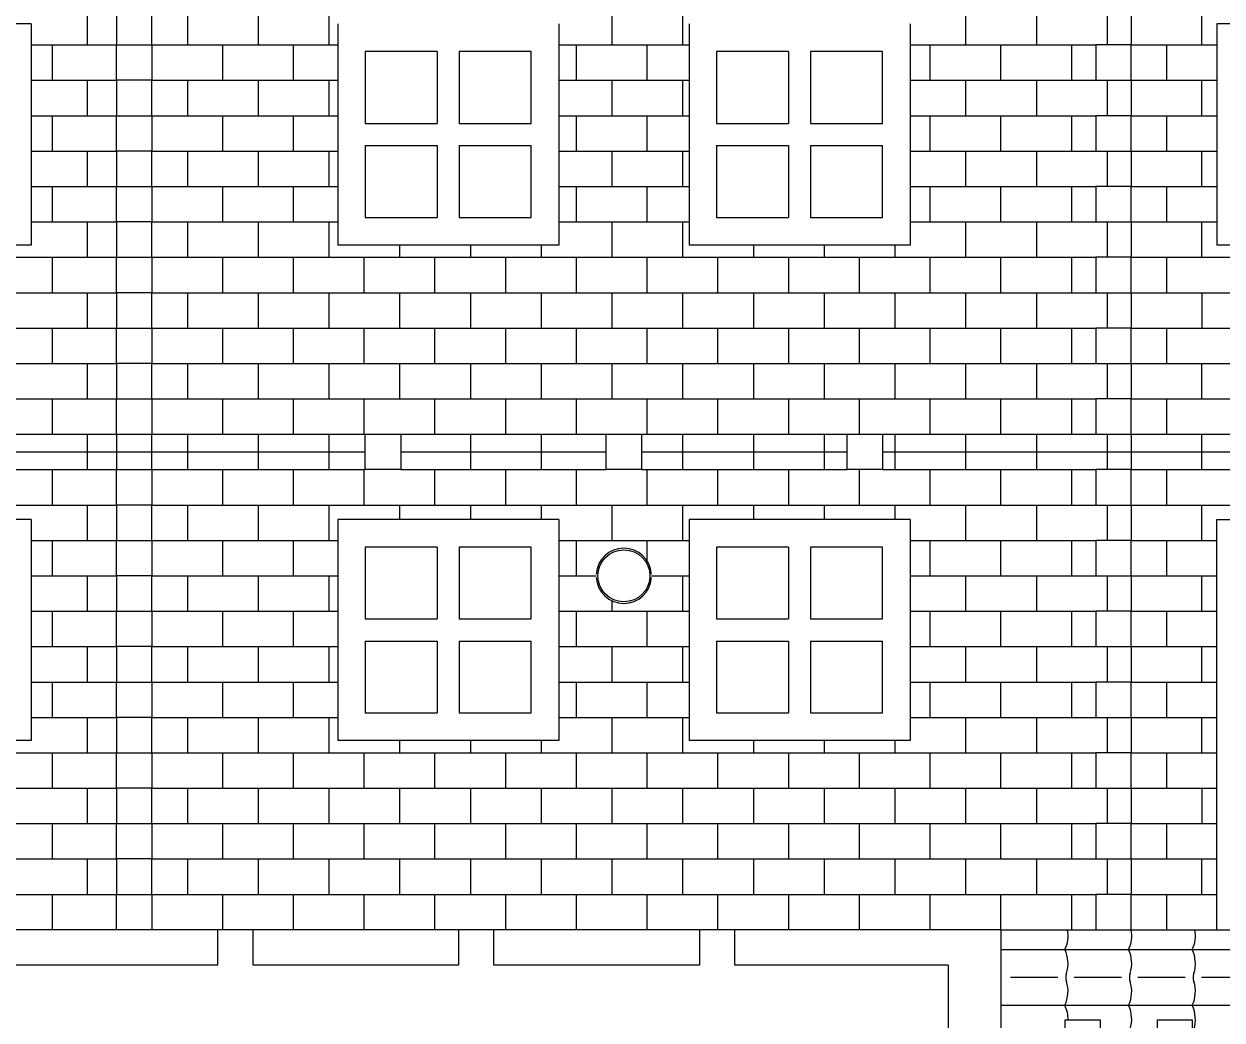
# Model space of a CAD drawing. Extents: x 5 to 617, y -77 to 233.
# Drawn here: x 193.7 to 302.1, y 42.8 to 132.8 of the extents above; entities that cross this region are included whole.
import ezdxf

# ---------------------------------------------------------------- set-up
doc = ezdxf.new("R2010")
doc.units = 0
doc.layers.get('0').update_dxf_attribs({"linetype": 'CONTINUOUS'})
doc.layers.add('ENGRAVE', color=4, linetype='CONTINUOUS')

msp = doc.modelspace()

# ---------------------------------------------------------------- linework, layer by layer
for p, q in [((202.13, 134.15), (202.13, 130.95)), ((293.91, 134.15), (293.91, 130.95)), ((202.13, 130.95), (205.33, 130.95)), ((205.33, 130.95), (205.33, 127.75)), ((224.63, 130.35), (224.63, 123.85)), ((231.13, 130.35), (224.63, 130.35)), ((231.13, 130.35), (231.13, 123.85)), ((233.13, 130.35), (233.13, 123.85)), ((239.63, 130.35), (233.13, 130.35)), ((239.63, 123.85), (239.63, 130.35)), ((256.41, 130.35), (256.41, 123.85)), ((262.91, 130.35), (256.41, 130.35)), ((262.91, 130.35), (262.91, 123.85)), ((264.91, 130.35), (264.91, 123.85)), ((271.41, 130.35), (264.91, 130.35)), ((271.41, 123.85), (271.41, 130.35)), ((293.91, 130.95), (290.71, 130.95)), ((290.71, 130.95), (290.71, 127.75)), ((205.33, 127.75), (202.13, 127.75)), ((202.13, 127.75), (202.13, 124.55)), ((290.71, 127.75), (293.91, 127.75)), ((293.91, 127.75), (293.91, 124.55)), ((202.13, 124.55), (205.33, 124.55)), ((205.33, 124.55), (205.33, 121.35)), ((224.63, 123.85), (231.13, 123.85)), ((233.13, 123.85), (239.63, 123.85)), ((256.41, 123.85), (262.91, 123.85)), ((264.91, 123.85), (271.41, 123.85)), ((293.91, 124.55), (290.71, 124.55)), ((290.71, 124.55), (290.71, 121.35)), ((224.63, 121.85), (224.63, 115.35)), ((224.63, 121.85), (231.13, 121.85)), ((231.13, 121.85), (231.13, 115.35)), ((233.13, 121.85), (233.13, 115.35)), ((233.13, 121.85), (239.63, 121.85)), ((239.63, 115.35), (239.63, 121.85)), ((256.41, 121.85), (256.41, 115.35)), ((256.41, 121.85), (262.91, 121.85)), ((262.91, 121.85), (262.91, 115.35)), ((264.91, 121.85), (264.91, 115.35)), ((264.91, 121.85), (271.41, 121.85)), ((271.41, 115.35), (271.41, 121.85)), ((205.33, 121.35), (202.13, 121.35)), ((202.13, 121.35), (202.13, 118.15)), ((290.71, 121.35), (293.91, 121.35)), ((293.91, 121.35), (293.91, 118.15)), ((202.13, 118.15), (205.33, 118.15)), ((205.33, 118.15), (205.33, 114.95)), ((293.91, 118.15), (290.71, 118.15)), ((290.71, 118.15), (290.71, 114.95)), ((205.33, 114.95), (202.13, 114.95)), ((202.13, 114.95), (202.13, 111.75)), ((224.63, 115.35), (231.13, 115.35)), ((233.13, 115.35), (239.63, 115.35)), ((256.41, 115.35), (262.91, 115.35)), ((264.91, 115.35), (271.41, 115.35)), ((290.71, 114.95), (293.91, 114.95)), ((293.91, 114.95), (293.91, 111.75)), ((202.13, 111.75), (205.33, 111.75)), ((205.33, 111.75), (205.33, 108.55)), ((293.91, 111.75), (290.71, 111.75)), ((290.71, 111.75), (290.71, 108.55)), ((205.33, 108.55), (202.13, 108.55)), ((202.13, 108.55), (202.13, 105.35)), ((290.71, 108.55), (293.91, 108.55)), ((293.91, 108.55), (293.91, 105.35)), ((202.13, 105.35), (205.33, 105.35)), ((205.33, 105.35), (205.33, 102.15)), ((290.71, 105.35), (290.71, 102.15)), ((293.91, 105.35), (290.71, 105.35)), ((205.33, 102.15), (202.13, 102.15)), ((202.13, 102.15), (202.13, 98.95)), ((290.71, 102.15), (293.91, 102.15)), ((293.91, 102.15), (293.91, 98.95)), ((202.13, 98.95), (205.33, 98.95)), ((205.33, 98.95), (205.33, 95.75)), ((290.71, 98.95), (290.71, 95.75)), ((293.91, 98.95), (290.71, 98.95)), ((202.13, 95.75), (202.13, 92.55)), ((202.13, 95.75), (205.33, 95.75)), ((224.63, 92.55), (224.63, 95.75)), ((224.63, 95.75), (227.83, 95.75)), ((227.83, 95.75), (227.83, 92.55)), ((246.42, 92.55), (246.42, 95.75)), ((246.42, 95.75), (249.62, 95.75)), ((249.62, 95.75), (249.62, 92.55)), ((268.21, 92.55), (268.21, 95.75)), ((268.21, 95.75), (271.41, 95.75)), ((271.41, 95.75), (271.41, 92.55)), ((290.71, 95.75), (293.91, 95.75)), ((293.91, 95.75), (293.91, 92.55)), ((185.33, 94.15), (224.63, 94.15)), ((227.83, 94.15), (246.42, 94.15)), ((249.62, 94.15), (268.21, 94.15)), ((271.41, 94.15), (310.71, 94.15)), ((202.13, 92.55), (205.33, 92.55)), ((205.33, 92.55), (205.33, 89.35)), ((227.83, 92.55), (224.63, 92.55)), ((249.62, 92.55), (246.42, 92.55)), ((271.41, 92.55), (268.21, 92.55)), ((293.91, 92.55), (290.71, 92.55)), ((290.71, 92.55), (290.71, 89.35)), ((205.33, 89.35), (202.13, 89.35)), ((202.13, 89.35), (202.13, 86.15)), ((290.71, 89.35), (293.91, 89.35)), ((293.91, 89.35), (293.91, 86.15)), ((202.13, 86.15), (205.33, 86.15)), ((205.33, 86.15), (205.33, 82.95)), ((293.91, 86.15), (290.71, 86.15)), ((290.71, 86.15), (290.71, 82.95)), ((224.63, 85.55), (224.63, 79.05)), ((231.13, 85.55), (224.63, 85.55)), ((231.13, 85.55), (231.13, 79.05)), ((233.13, 85.55), (233.13, 79.05)), ((239.63, 85.55), (233.13, 85.55)), ((239.63, 79.05), (239.63, 85.55)), ((256.41, 85.55), (256.41, 79.05)), ((262.91, 85.55), (256.41, 85.55)), ((262.91, 85.55), (262.91, 79.05)), ((264.91, 85.55), (264.91, 79.05)), ((271.41, 85.55), (264.91, 85.55)), ((271.41, 79.05), (271.41, 85.55)), ((205.33, 82.95), (202.13, 82.95)), ((202.13, 82.95), (202.13, 79.75)), ((290.71, 82.95), (293.91, 82.95)), ((293.91, 82.95), (293.91, 79.75)), ((202.13, 79.75), (205.33, 79.75)), ((205.33, 79.75), (205.33, 76.55)), ((293.91, 79.75), (290.71, 79.75)), ((290.71, 79.75), (290.71, 76.55)), ((224.63, 79.05), (231.13, 79.05)), ((233.13, 79.05), (239.63, 79.05)), ((256.41, 79.05), (262.91, 79.05)), ((264.91, 79.05), (271.41, 79.05)), ((224.63, 77.05), (224.63, 70.55)), ((224.63, 77.05), (231.13, 77.05)), ((231.13, 77.05), (231.13, 70.55)), ((233.13, 77.05), (233.13, 70.55)), ((233.13, 77.05), (239.63, 77.05)), ((239.63, 70.55), (239.63, 77.05)), ((256.41, 77.05), (256.41, 70.55)), ((256.41, 77.05), (262.91, 77.05)), ((262.91, 77.05), (262.91, 70.55)), ((264.91, 77.05), (264.91, 70.55)), ((264.91, 77.05), (271.41, 77.05)), ((271.41, 70.55), (271.41, 77.05)), ((205.33, 76.55), (202.13, 76.55)), ((202.13, 76.55), (202.13, 73.35)), ((290.71, 76.55), (293.91, 76.55)), ((293.91, 76.55), (293.91, 73.35)), ((202.13, 73.35), (205.33, 73.35)), ((205.33, 73.35), (205.33, 70.15)), ((293.91, 73.35), (290.71, 73.35)), ((290.71, 73.35), (290.71, 70.15)), ((224.63, 70.55), (231.13, 70.55)), ((233.13, 70.55), (239.63, 70.55)), ((256.41, 70.55), (262.91, 70.55)), ((264.91, 70.55), (271.41, 70.55)), ((205.33, 70.15), (202.13, 70.15)), ((202.13, 70.15), (202.13, 66.95)), ((290.71, 70.15), (293.91, 70.15)), ((293.91, 70.15), (293.91, 66.95)), ((202.13, 66.95), (205.33, 66.95)), ((205.33, 66.95), (205.33, 63.75)), ((293.91, 66.95), (290.71, 66.95)), ((290.71, 66.95), (290.71, 63.75)), ((205.33, 63.75), (202.13, 63.75)), ((202.13, 63.75), (202.13, 60.55)), ((290.71, 63.75), (293.91, 63.75)), ((293.91, 63.75), (293.91, 60.55)), ((202.13, 60.55), (205.33, 60.55)), ((205.33, 60.55), (205.33, 57.35)), ((290.71, 60.55), (290.71, 57.35)), ((293.91, 60.55), (290.71, 60.55)), ((205.33, 57.35), (202.13, 57.35)), ((202.13, 57.35), (202.13, 54.15)), ((290.71, 57.35), (293.91, 57.35)), ((293.91, 57.35), (293.91, 54.15)), ((202.13, 54.15), (205.33, 54.15)), ((205.33, 54.15), (205.33, 50.95)), ((290.71, 54.15), (290.71, 50.95)), ((293.91, 54.15), (290.71, 54.15)), ((282.13, 50.95), (93.89, 50.95)), ((211.27, 50.95), (211.27, 47.75)), ((214.47, 47.75), (214.47, 50.95)), ((233.06, 50.95), (233.06, 47.75)), ((236.26, 47.75), (236.26, 50.95)), ((254.85, 50.95), (254.85, 47.75)), ((258.05, 47.75), (258.05, 50.95)), ((282.16, -76.84), (282.16, 50.95)), ((282.16, 50.95), (345.75, 50.95)), ((211.27, 47.75), (191.97, 47.75)), ((233.06, 47.75), (214.47, 47.75)), ((254.85, 47.75), (236.26, 47.75)), ((277.35, 47.75), (258.05, 47.75)), ((277.35, 47.75), (277.35, 30.95)), ((287.92, 42.79), (287.92, 39.57)), ((291.12, 42.79), (287.92, 42.79)), ((291.12, 39.57), (291.12, 42.79)), ((299.45, 42.79), (296.25, 42.79)), ((296.25, 42.79), (296.25, 39.57)), ((299.45, 39.57), (299.45, 42.79))]:
    msp.add_line(p, q)
msp.add_circle((248.02, 82.95), 2.35)
at = {"layer": 'ENGRAVE'}
for p, q in [((199.49, 130.95), (199.49, 134.15)), ((205.33, 130.95), (205.33, 134.15)), ((208.53, 134.15), (208.53, 130.95)), ((214.93, 134.15), (214.93, 130.95)), ((221.33, 134.15), (221.33, 130.95)), ((246.93, 134.15), (246.93, 130.95)), ((253.33, 134.15), (253.33, 130.95)), ((278.93, 134.15), (278.93, 130.95)), ((285.33, 134.15), (285.33, 130.95)), ((291.73, 134.15), (291.73, 130.95)), ((300.31, 130.95), (300.31, 134.15)), ((194.39, 132.85), (174.39, 132.85)), ((194.39, 132.85), (194.39, 112.85)), ((222.13, 132.85), (222.13, 112.85)), ((242.13, 132.85), (242.13, 112.85)), ((253.91, 132.85), (253.91, 112.85)), ((273.91, 132.85), (273.91, 112.85)), ((321.66, 132.85), (301.66, 132.85)), ((301.66, 132.85), (301.66, 112.85)), ((194.39, 130.95), (202.13, 130.95)), ((196.29, 130.95), (196.29, 127.75)), ((202.13, 127.75), (202.13, 130.95)), ((205.33, 130.95), (222.13, 130.95)), ((211.73, 127.75), (211.73, 130.95)), ((218.13, 127.75), (218.13, 130.95)), ((242.13, 130.95), (253.91, 130.95)), ((243.73, 127.75), (243.73, 130.95)), ((250.13, 127.75), (250.13, 130.95)), ((273.91, 130.95), (290.71, 130.95)), ((275.73, 127.75), (275.73, 130.95)), ((282.13, 127.75), (282.13, 130.95)), ((288.53, 127.75), (288.53, 130.95)), ((293.91, 130.95), (301.66, 130.95)), ((293.91, 127.75), (293.91, 130.95)), ((297.11, 130.95), (297.11, 127.75)), ((194.39, 127.75), (202.13, 127.75)), ((199.49, 124.55), (199.49, 127.75)), ((205.33, 127.75), (222.13, 127.75)), ((205.33, 124.55), (205.33, 127.75)), ((208.53, 127.75), (208.53, 124.55)), ((214.93, 127.75), (214.93, 124.55)), ((221.33, 127.75), (221.33, 124.55)), ((242.13, 127.75), (253.91, 127.75)), ((246.93, 127.75), (246.93, 124.55)), ((253.33, 127.75), (253.33, 124.55)), ((273.91, 127.75), (290.71, 127.75)), ((278.93, 127.75), (278.93, 124.55)), ((285.33, 127.75), (285.33, 124.55)), ((291.73, 127.75), (291.73, 124.55)), ((293.91, 127.75), (301.66, 127.75)), ((300.31, 124.55), (300.31, 127.75)), ((194.39, 124.55), (202.13, 124.55)), ((196.29, 124.55), (196.29, 121.35)), ((202.13, 121.35), (202.13, 124.55)), ((205.33, 124.55), (222.13, 124.55)), ((211.73, 121.35), (211.73, 124.55)), ((218.13, 121.35), (218.13, 124.55)), ((242.13, 124.55), (253.91, 124.55)), ((243.73, 121.35), (243.73, 124.55)), ((250.13, 121.35), (250.13, 124.55)), ((273.91, 124.55), (290.71, 124.55)), ((275.73, 121.35), (275.73, 124.55)), ((282.13, 121.35), (282.13, 124.55)), ((288.53, 121.35), (288.53, 124.55)), ((293.91, 124.55), (301.66, 124.55)), ((293.91, 121.35), (293.91, 124.55)), ((297.11, 124.55), (297.11, 121.35)), ((194.39, 121.35), (202.13, 121.35)), ((199.49, 118.15), (199.49, 121.35)), ((205.33, 121.35), (222.13, 121.35)), ((205.33, 118.15), (205.33, 121.35)), ((208.53, 121.35), (208.53, 118.15)), ((214.93, 121.35), (214.93, 118.15)), ((221.33, 121.35), (221.33, 118.15)), ((242.13, 121.35), (253.91, 121.35)), ((246.93, 121.35), (246.93, 118.15)), ((253.33, 121.35), (253.33, 118.15)), ((273.91, 121.35), (290.71, 121.35)), ((278.93, 121.35), (278.93, 118.15)), ((285.33, 121.35), (285.33, 118.15)), ((291.73, 121.35), (291.73, 118.15)), ((293.91, 121.35), (301.66, 121.35)), ((300.31, 118.15), (300.31, 121.35)), ((194.39, 118.15), (202.13, 118.15)), ((196.29, 118.15), (196.29, 114.95)), ((202.13, 114.95), (202.13, 118.15)), ((205.33, 118.15), (222.13, 118.15)), ((211.73, 114.95), (211.73, 118.15)), ((218.13, 114.95), (218.13, 118.15)), ((242.13, 118.15), (253.91, 118.15)), ((243.73, 114.95), (243.73, 118.15)), ((250.13, 114.95), (250.13, 118.15)), ((273.91, 118.15), (290.71, 118.15)), ((275.73, 114.95), (275.73, 118.15)), ((282.13, 114.95), (282.13, 118.15)), ((288.53, 114.95), (288.53, 118.15)), ((293.91, 118.15), (301.66, 118.15)), ((293.91, 114.95), (293.91, 118.15)), ((297.11, 118.15), (297.11, 114.95)), ((194.39, 114.95), (202.13, 114.95)), ((199.49, 111.75), (199.49, 114.95)), ((205.33, 114.95), (222.13, 114.95)), ((205.33, 111.75), (205.33, 114.95)), ((208.53, 114.95), (208.53, 111.75)), ((214.93, 114.95), (214.93, 111.75)), ((221.33, 114.95), (221.33, 111.75)), ((242.13, 114.95), (253.91, 114.95)), ((246.93, 114.95), (246.93, 111.75)), ((253.33, 114.95), (253.33, 111.75)), ((273.91, 114.95), (290.71, 114.95)), ((278.93, 114.95), (278.93, 111.75)), ((285.33, 114.95), (285.33, 111.75)), ((291.73, 114.95), (291.73, 111.75)), ((293.91, 114.95), (301.66, 114.95)), ((300.31, 111.75), (300.31, 114.95)), ((194.39, 112.85), (174.39, 112.85)), ((242.13, 112.85), (222.13, 112.85)), ((227.73, 112.85), (227.73, 111.75)), ((234.13, 112.85), (234.13, 111.75)), ((240.53, 112.85), (240.53, 111.75)), ((273.91, 112.85), (253.91, 112.85)), ((259.73, 112.85), (259.73, 111.75)), ((266.13, 112.85), (266.13, 111.75)), ((272.53, 112.85), (272.53, 111.75)), ((321.66, 112.85), (301.66, 112.85)), ((97.09, 111.75), (202.13, 111.75)), ((196.29, 111.75), (196.29, 108.55)), ((202.13, 108.55), (202.13, 111.75)), ((205.33, 111.75), (290.71, 111.75)), ((211.73, 108.55), (211.73, 111.75)), ((218.13, 108.55), (218.13, 111.75)), ((224.53, 108.55), (224.53, 111.75)), ((230.93, 108.55), (230.93, 111.75)), ((237.33, 108.55), (237.33, 111.75)), ((243.73, 108.55), (243.73, 111.75)), ((250.13, 108.55), (250.13, 111.75)), ((256.53, 108.55), (256.53, 111.75)), ((262.93, 108.55), (262.93, 111.75)), ((269.33, 108.55), (269.33, 111.75)), ((275.73, 108.55), (275.73, 111.75)), ((282.13, 108.55), (282.13, 111.75)), ((288.53, 108.55), (288.53, 111.75)), ((293.91, 111.75), (398.95, 111.75)), ((293.91, 108.55), (293.91, 111.75)), ((297.11, 111.75), (297.11, 108.55)), ((97.09, 108.55), (202.13, 108.55)), ((199.51, 105.35), (199.51, 108.55)), ((205.33, 108.55), (290.71, 108.55)), ((205.33, 105.35), (205.33, 108.55)), ((208.53, 108.55), (208.53, 105.35)), ((214.93, 108.55), (214.93, 105.35)), ((221.33, 108.55), (221.33, 105.35)), ((227.73, 108.55), (227.73, 105.35)), ((234.13, 108.55), (234.13, 105.35)), ((240.53, 108.55), (240.53, 105.35)), ((246.93, 108.55), (246.93, 105.35)), ((253.33, 108.55), (253.33, 105.35)), ((259.73, 108.55), (259.73, 105.35)), ((266.13, 108.55), (266.13, 105.35)), ((272.53, 108.55), (272.53, 105.35)), ((278.93, 108.55), (278.93, 105.35)), ((285.33, 108.55), (285.33, 105.35)), ((291.73, 108.55), (291.73, 105.35)), ((293.91, 108.55), (398.95, 108.55)), ((300.33, 105.35), (300.33, 108.55)), ((97.09, 105.35), (202.13, 105.35)), ((122.34, 105.35), (202.13, 105.35)), ((196.29, 105.35), (196.29, 102.15)), ((202.13, 102.15), (202.13, 105.35)), ((205.33, 105.35), (290.71, 105.35)), ((211.73, 102.15), (211.73, 105.35)), ((218.13, 102.15), (218.13, 105.35)), ((224.53, 102.15), (224.53, 105.35)), ((230.93, 102.15), (230.93, 105.35)), ((237.33, 102.15), (237.33, 105.35)), ((243.73, 102.15), (243.73, 105.35)), ((250.13, 102.15), (250.13, 105.35)), ((256.53, 102.15), (256.53, 105.35)), ((262.93, 102.15), (262.93, 105.35)), ((269.33, 102.15), (269.33, 105.35)), ((275.73, 102.15), (275.73, 105.35)), ((282.13, 102.15), (282.13, 105.35)), ((288.53, 102.15), (288.53, 105.35)), ((293.91, 105.35), (398.95, 105.35)), ((293.91, 102.15), (293.91, 105.35)), ((297.11, 105.35), (297.11, 102.15)), ((97.09, 102.15), (202.13, 102.15)), ((199.49, 98.95), (199.49, 102.15)), ((205.33, 102.15), (290.71, 102.15)), ((205.33, 98.95), (205.33, 102.15)), ((208.53, 102.15), (208.53, 98.95)), ((214.93, 102.15), (214.93, 98.95)), ((221.33, 102.15), (221.33, 98.95)), ((227.73, 102.15), (227.73, 98.95)), ((234.13, 102.15), (234.13, 98.95)), ((240.53, 102.15), (240.53, 98.95)), ((246.93, 102.15), (246.93, 98.95)), ((253.33, 102.15), (253.33, 98.95)), ((259.73, 102.15), (259.73, 98.95)), ((266.13, 102.15), (266.13, 98.95)), ((272.53, 102.15), (272.53, 98.95)), ((278.93, 102.15), (278.93, 98.95)), ((285.33, 102.15), (285.33, 98.95)), ((291.73, 102.15), (291.73, 98.95)), ((291.73, 102.15), (291.73, 98.95)), ((293.91, 102.15), (398.95, 102.15)), ((300.31, 98.95), (300.31, 102.15)), ((97.09, 98.95), (202.13, 98.95)), ((196.29, 98.95), (196.29, 95.75)), ((202.13, 95.75), (202.13, 98.95)), ((205.33, 98.95), (290.71, 98.95)), ((211.73, 95.75), (211.73, 98.95)), ((218.13, 95.75), (218.13, 98.95)), ((224.53, 95.75), (224.53, 98.95)), ((230.93, 95.75), (230.93, 98.95)), ((237.33, 95.75), (237.33, 98.95)), ((243.73, 95.75), (243.73, 98.95)), ((250.13, 95.75), (250.13, 98.95)), ((256.53, 95.75), (256.53, 98.95)), ((262.93, 95.75), (262.93, 98.95)), ((269.33, 95.75), (269.33, 98.95)), ((275.73, 95.75), (275.73, 98.95)), ((282.13, 95.75), (282.13, 98.95)), ((288.53, 95.75), (288.53, 98.95)), ((293.91, 98.95), (398.95, 98.95)), ((293.91, 95.75), (293.91, 98.95)), ((297.11, 98.95), (297.11, 95.75)), ((97.09, 95.75), (202.13, 95.75)), ((199.49, 92.55), (199.49, 95.75)), ((205.33, 95.75), (290.71, 95.75)), ((205.33, 92.55), (205.33, 95.75)), ((208.53, 95.75), (208.53, 92.55)), ((214.93, 95.75), (214.93, 92.55)), ((221.33, 95.75), (221.33, 92.55)), ((234.13, 95.75), (234.13, 92.55)), ((240.53, 95.75), (240.53, 92.55)), ((253.33, 95.75), (253.33, 92.55)), ((259.73, 95.75), (259.73, 92.55)), ((266.13, 95.75), (266.13, 92.55)), ((272.53, 95.75), (272.53, 92.55)), ((278.93, 95.75), (278.93, 92.55)), ((285.33, 95.75), (285.33, 92.55)), ((291.73, 95.75), (291.73, 92.55)), ((293.91, 95.75), (398.95, 95.75)), ((300.31, 92.55), (300.31, 95.75)), ((185.33, 92.55), (202.13, 92.55)), ((196.29, 92.55), (196.29, 89.35)), ((202.13, 89.35), (202.13, 92.55)), ((205.33, 92.55), (224.63, 92.55)), ((211.73, 89.35), (211.73, 92.55)), ((218.13, 89.35), (218.13, 92.55)), ((224.53, 89.35), (224.53, 92.55)), ((227.83, 92.55), (246.42, 92.55)), ((230.93, 89.35), (230.93, 92.55)), ((237.33, 89.35), (237.33, 92.55)), ((243.73, 89.35), (243.73, 92.55)), ((249.62, 92.55), (268.21, 92.55)), ((250.13, 89.35), (250.13, 92.55)), ((256.53, 89.35), (256.53, 92.55)), ((262.93, 89.35), (262.93, 92.55)), ((269.33, 89.35), (269.33, 92.55)), ((271.41, 92.55), (290.71, 92.55)), ((275.73, 89.35), (275.73, 92.55)), ((282.13, 89.35), (282.13, 92.55)), ((288.53, 89.35), (288.53, 92.55)), ((293.91, 92.55), (310.71, 92.55)), ((293.91, 89.35), (293.91, 92.55)), ((297.11, 92.55), (297.11, 89.35)), ((97.09, 89.35), (202.13, 89.35)), ((199.49, 86.15), (199.49, 89.35)), ((205.33, 89.35), (290.71, 89.35)), ((205.33, 86.15), (205.33, 89.35)), ((208.53, 89.35), (208.53, 86.15)), ((214.93, 89.35), (214.93, 86.15)), ((221.33, 89.35), (221.33, 86.15)), ((227.73, 89.35), (227.73, 88.05)), ((234.13, 89.35), (234.13, 88.05)), ((240.53, 89.35), (240.53, 88.05)), ((246.93, 89.35), (246.93, 86.15)), ((253.33, 89.35), (253.33, 86.15)), ((259.73, 89.35), (259.73, 88.05)), ((266.13, 89.35), (266.13, 88.05)), ((272.53, 89.35), (272.53, 88.05)), ((278.93, 89.35), (278.93, 86.15)), ((285.33, 89.35), (285.33, 86.15)), ((291.73, 89.35), (291.73, 86.15)), ((293.91, 89.35), (398.95, 89.35)), ((300.31, 86.15), (300.31, 89.35)), ((194.39, 88.05), (174.39, 88.05)), ((194.39, 88.05), (194.39, 68.05)), ((242.13, 88.05), (222.13, 88.05)), ((222.13, 88.05), (222.13, 68.05)), ((242.13, 88.05), (242.13, 68.05)), ((273.91, 88.05), (253.91, 88.05)), ((253.91, 88.05), (253.91, 68.05)), ((273.91, 88.05), (273.91, 68.05)), ((301.66, 50.95), (301.66, 88.05)), ((301.66, 88.05), (321.66, 88.05)), ((194.39, 86.15), (202.13, 86.15)), ((196.29, 86.15), (196.29, 82.95)), ((202.13, 82.95), (202.13, 86.15)), ((205.33, 86.15), (222.13, 86.15)), ((211.73, 82.95), (211.73, 86.15)), ((218.13, 82.95), (218.13, 86.15)), ((242.13, 86.15), (253.91, 86.15)), ((243.73, 82.95), (243.73, 86.15)), ((250.13, 84.29), (250.13, 86.15)), ((273.91, 86.15), (290.71, 86.15)), ((275.73, 82.95), (275.73, 86.15)), ((282.13, 82.95), (282.13, 86.15)), ((288.53, 82.95), (288.53, 86.15)), ((293.91, 86.15), (301.66, 86.15)), ((293.91, 82.95), (293.91, 86.15)), ((297.11, 86.15), (297.11, 82.95)), ((194.39, 82.95), (202.13, 82.95)), ((199.49, 79.75), (199.49, 82.95)), ((205.33, 82.95), (222.13, 82.95)), ((205.33, 79.75), (205.33, 82.95)), ((208.53, 82.95), (208.53, 79.75)), ((214.93, 82.95), (214.93, 79.75)), ((221.33, 82.95), (221.33, 79.75)), ((242.13, 82.95), (245.52, 82.95)), ((250.52, 82.95), (253.91, 82.95)), ((253.33, 82.95), (253.33, 79.75)), ((273.91, 82.95), (290.71, 82.95)), ((278.93, 82.95), (278.93, 79.75)), ((285.33, 82.95), (285.33, 79.75)), ((291.73, 82.95), (291.73, 79.75)), ((293.91, 82.95), (301.66, 82.95)), ((300.31, 79.75), (300.31, 82.95)), ((246.93, 80.7), (246.93, 79.75)), ((194.39, 79.75), (202.13, 79.75)), ((196.29, 79.75), (196.29, 76.55)), ((202.13, 76.55), (202.13, 79.75)), ((205.33, 79.75), (222.13, 79.75)), ((211.73, 76.55), (211.73, 79.75)), ((218.13, 76.55), (218.13, 79.75)), ((242.13, 79.75), (253.91, 79.75)), ((243.73, 76.55), (243.73, 79.75)), ((250.13, 76.55), (250.13, 79.75)), ((273.91, 79.75), (290.71, 79.75)), ((275.73, 76.55), (275.73, 79.75)), ((282.13, 76.55), (282.13, 79.75)), ((288.53, 76.55), (288.53, 79.75)), ((293.91, 79.75), (301.66, 79.75)), ((293.91, 76.55), (293.91, 79.75)), ((297.11, 79.75), (297.11, 76.55)), ((194.39, 76.55), (202.13, 76.55)), ((199.49, 73.35), (199.49, 76.55)), ((205.33, 76.55), (222.13, 76.55)), ((205.33, 73.35), (205.33, 76.55)), ((208.53, 76.55), (208.53, 73.35)), ((214.93, 76.55), (214.93, 73.35)), ((221.33, 76.55), (221.33, 73.35)), ((242.13, 76.55), (253.91, 76.55)), ((246.93, 76.55), (246.93, 73.35)), ((253.33, 76.55), (253.33, 73.35)), ((273.91, 76.55), (290.71, 76.55)), ((278.93, 76.55), (278.93, 73.35)), ((285.33, 76.55), (285.33, 73.35)), ((291.73, 76.55), (291.73, 73.35)), ((293.91, 76.55), (301.66, 76.55)), ((300.31, 73.35), (300.31, 76.55)), ((194.39, 73.35), (202.13, 73.35)), ((196.29, 73.35), (196.29, 70.15)), ((202.13, 70.15), (202.13, 73.35)), ((205.33, 73.35), (222.13, 73.35)), ((211.73, 70.15), (211.73, 73.35)), ((218.13, 70.15), (218.13, 73.35)), ((242.13, 73.35), (253.91, 73.35)), ((243.73, 70.15), (243.73, 73.35)), ((250.13, 70.15), (250.13, 73.35)), ((273.91, 73.35), (290.71, 73.35)), ((275.73, 70.15), (275.73, 73.35)), ((282.13, 70.15), (282.13, 73.35)), ((288.53, 70.15), (288.53, 73.35)), ((293.91, 73.35), (301.66, 73.35)), ((293.91, 70.15), (293.91, 73.35)), ((297.11, 73.35), (297.11, 70.15)), ((194.39, 70.15), (202.13, 70.15)), ((199.49, 66.95), (199.49, 70.15)), ((205.33, 70.15), (222.13, 70.15)), ((205.33, 66.95), (205.33, 70.15)), ((208.53, 70.15), (208.53, 66.95)), ((214.93, 70.15), (214.93, 66.95)), ((221.33, 70.15), (221.33, 66.95)), ((242.13, 70.15), (253.91, 70.15)), ((246.93, 70.15), (246.93, 66.95)), ((253.33, 70.15), (253.33, 66.95)), ((273.91, 70.15), (290.71, 70.15)), ((278.93, 70.15), (278.93, 66.95)), ((285.33, 70.15), (285.33, 66.95)), ((291.73, 70.15), (291.73, 66.95)), ((293.91, 70.15), (301.66, 70.15)), ((300.31, 66.95), (300.31, 70.15)), ((194.39, 68.05), (174.39, 68.05)), ((242.13, 68.05), (222.13, 68.05)), ((227.73, 68.05), (227.73, 66.95)), ((234.13, 68.05), (234.13, 66.95)), ((240.53, 68.05), (240.53, 66.95)), ((273.91, 68.05), (253.91, 68.05)), ((259.73, 68.05), (259.73, 66.95)), ((266.13, 68.05), (266.13, 66.95)), ((272.53, 68.05), (272.53, 66.95)), ((124.84, 66.95), (202.13, 66.95)), ((196.29, 66.95), (196.29, 63.75)), ((202.13, 63.75), (202.13, 66.95)), ((205.33, 66.95), (290.71, 66.95)), ((211.73, 63.75), (211.73, 66.95)), ((218.13, 63.75), (218.13, 66.95)), ((224.53, 63.75), (224.53, 66.95)), ((230.93, 63.75), (230.93, 66.95)), ((237.33, 63.75), (237.33, 66.95)), ((243.73, 63.75), (243.73, 66.95)), ((250.13, 63.75), (250.13, 66.95)), ((256.53, 63.75), (256.53, 66.95)), ((262.93, 63.75), (262.93, 66.95)), ((269.33, 63.75), (269.33, 66.95)), ((275.73, 63.75), (275.73, 66.95)), ((282.13, 63.75), (282.13, 66.95)), ((288.53, 63.75), (288.53, 66.95)), ((293.91, 66.95), (301.66, 66.95)), ((293.91, 63.75), (293.91, 66.95)), ((297.11, 66.95), (297.11, 63.75)), ((124.84, 63.75), (202.13, 63.75)), ((199.51, 60.55), (199.51, 63.75)), ((205.33, 63.75), (290.71, 63.75)), ((205.33, 60.55), (205.33, 63.75)), ((208.53, 63.75), (208.53, 60.55)), ((214.93, 63.75), (214.93, 60.55)), ((221.33, 63.75), (221.33, 60.55)), ((227.73, 63.75), (227.73, 60.55)), ((234.13, 63.75), (234.13, 60.55)), ((240.53, 63.75), (240.53, 60.55)), ((246.93, 63.75), (246.93, 60.55)), ((253.33, 63.75), (253.33, 60.55)), ((259.73, 63.75), (259.73, 60.55)), ((266.13, 63.75), (266.13, 60.55)), ((272.53, 63.75), (272.53, 60.55)), ((278.93, 63.75), (278.93, 60.55)), ((285.33, 63.75), (285.33, 60.55)), ((291.73, 63.75), (291.73, 60.55)), ((293.91, 63.75), (301.66, 63.75)), ((300.33, 60.55), (300.33, 63.75)), ((124.84, 60.55), (202.13, 60.55)), ((124.84, 60.55), (202.13, 60.55)), ((196.29, 60.55), (196.29, 57.35)), ((202.13, 57.35), (202.13, 60.55)), ((205.33, 60.55), (290.71, 60.55)), ((211.73, 57.35), (211.73, 60.55)), ((218.13, 57.35), (218.13, 60.55)), ((224.53, 57.35), (224.53, 60.55)), ((230.93, 57.35), (230.93, 60.55)), ((237.33, 57.35), (237.33, 60.55)), ((243.73, 57.35), (243.73, 60.55)), ((250.13, 57.35), (250.13, 60.55)), ((256.53, 57.35), (256.53, 60.55)), ((262.93, 57.35), (262.93, 60.55)), ((269.33, 57.35), (269.33, 60.55)), ((275.73, 57.35), (275.73, 60.55)), ((282.13, 57.35), (282.13, 60.55)), ((288.53, 57.35), (288.53, 60.55)), ((293.91, 60.55), (301.66, 60.55)), ((293.91, 60.55), (301.66, 60.55)), ((293.91, 57.35), (293.91, 60.55)), ((297.11, 60.55), (297.11, 57.35)), ((124.84, 57.35), (202.13, 57.35)), ((199.49, 54.15), (199.49, 57.35)), ((205.33, 57.35), (290.71, 57.35)), ((205.33, 54.15), (205.33, 57.35)), ((208.53, 57.35), (208.53, 54.15)), ((214.93, 57.35), (214.93, 54.15)), ((221.33, 57.35), (221.33, 54.15)), ((227.73, 57.35), (227.73, 54.15)), ((234.13, 57.35), (234.13, 54.15)), ((240.53, 57.35), (240.53, 54.15)), ((246.93, 57.35), (246.93, 54.15)), ((253.33, 57.35), (253.33, 54.15)), ((259.73, 57.35), (259.73, 54.15)), ((266.13, 57.35), (266.13, 54.15)), ((272.53, 57.35), (272.53, 54.15)), ((278.93, 57.35), (278.93, 54.15)), ((285.33, 57.35), (285.33, 54.15)), ((291.73, 57.35), (291.73, 54.15)), ((291.73, 57.35), (291.73, 54.15)), ((293.91, 57.35), (301.66, 57.35)), ((300.31, 54.15), (300.31, 57.35)), ((124.84, 54.15), (202.13, 54.15)), ((196.29, 54.15), (196.29, 50.95)), ((202.13, 50.95), (202.13, 54.15)), ((205.33, 54.15), (290.71, 54.15)), ((211.73, 50.95), (211.73, 54.15)), ((218.13, 50.95), (218.13, 54.15)), ((224.53, 50.95), (224.53, 54.15)), ((230.93, 50.95), (230.93, 54.15)), ((237.33, 50.95), (237.33, 54.15)), ((243.73, 50.95), (243.73, 54.15)), ((250.13, 50.95), (250.13, 54.15)), ((256.53, 50.95), (256.53, 54.15)), ((262.93, 50.95), (262.93, 54.15)), ((269.33, 50.95), (269.33, 54.15)), ((275.73, 50.95), (275.73, 54.15)), ((282.13, 50.95), (282.13, 54.15)), ((288.53, 50.95), (288.53, 54.15)), ((293.91, 54.15), (301.66, 54.15)), ((293.91, 50.95), (293.91, 54.15)), ((297.11, 54.15), (297.11, 50.95)), ((282.16, 49.16), (287.92, 49.16)), ((287.92, 49.16), (293.68, 49.16)), ((293.68, 49.16), (299.44, 49.16)), ((299.44, 49.16), (305.2, 49.16)), ((287.27, 46.64), (283, 46.64)), ((293.03, 46.64), (288.76, 46.64)), ((298.79, 46.64), (294.52, 46.64)), ((304.55, 46.64), (300.28, 46.64)), ((282.16, 44.12), (287.92, 44.12)), ((287.92, 44.12), (293.68, 44.12)), ((293.68, 44.12), (299.44, 44.12)), ((299.44, 44.12), (305.2, 44.12))]:
    msp.add_line(p, q, dxfattribs=at)
for centre, radius, start, end in [((248.02, 82.95), 2.5, 3.4398, 176.5602), ((248.02, 82.95), 2.5, 183.4398, 356.5602), ((285.3, 50.42), 2.9, 334.25, 10.5296), ((291.06, 50.42), 2.9, 334.25, 10.5296), ((296.82, 50.42), 2.9, 334.25, 10.5296), ((285.3, 47.9), 2.9, 342.1899, 25.75), ((291.06, 47.9), 2.9, 342.1899, 25.75), ((296.82, 47.9), 2.9, 342.1899, 25.75), ((289.04, 46.64), 1.05, 159.1427, 200.8573), ((294.8, 46.64), 1.05, 159.1427, 200.8573), ((300.56, 46.64), 1.05, 159.1427, 200.8573), ((285.3, 45.38), 2.9, 334.25, 17.8101), ((291.06, 45.38), 2.9, 334.25, 17.8101), ((296.82, 45.38), 2.9, 334.25, 17.8101), ((285.3, 42.86), 2.9, 358.7158, 25.75), ((291.06, 42.86), 2.9, 342.1899, 25.75), ((296.82, 42.86), 2.9, 342.1899, 25.75)]:
    msp.add_arc(centre, radius, start, end, dxfattribs=at)

doc.saveas('drawing.dxf')
